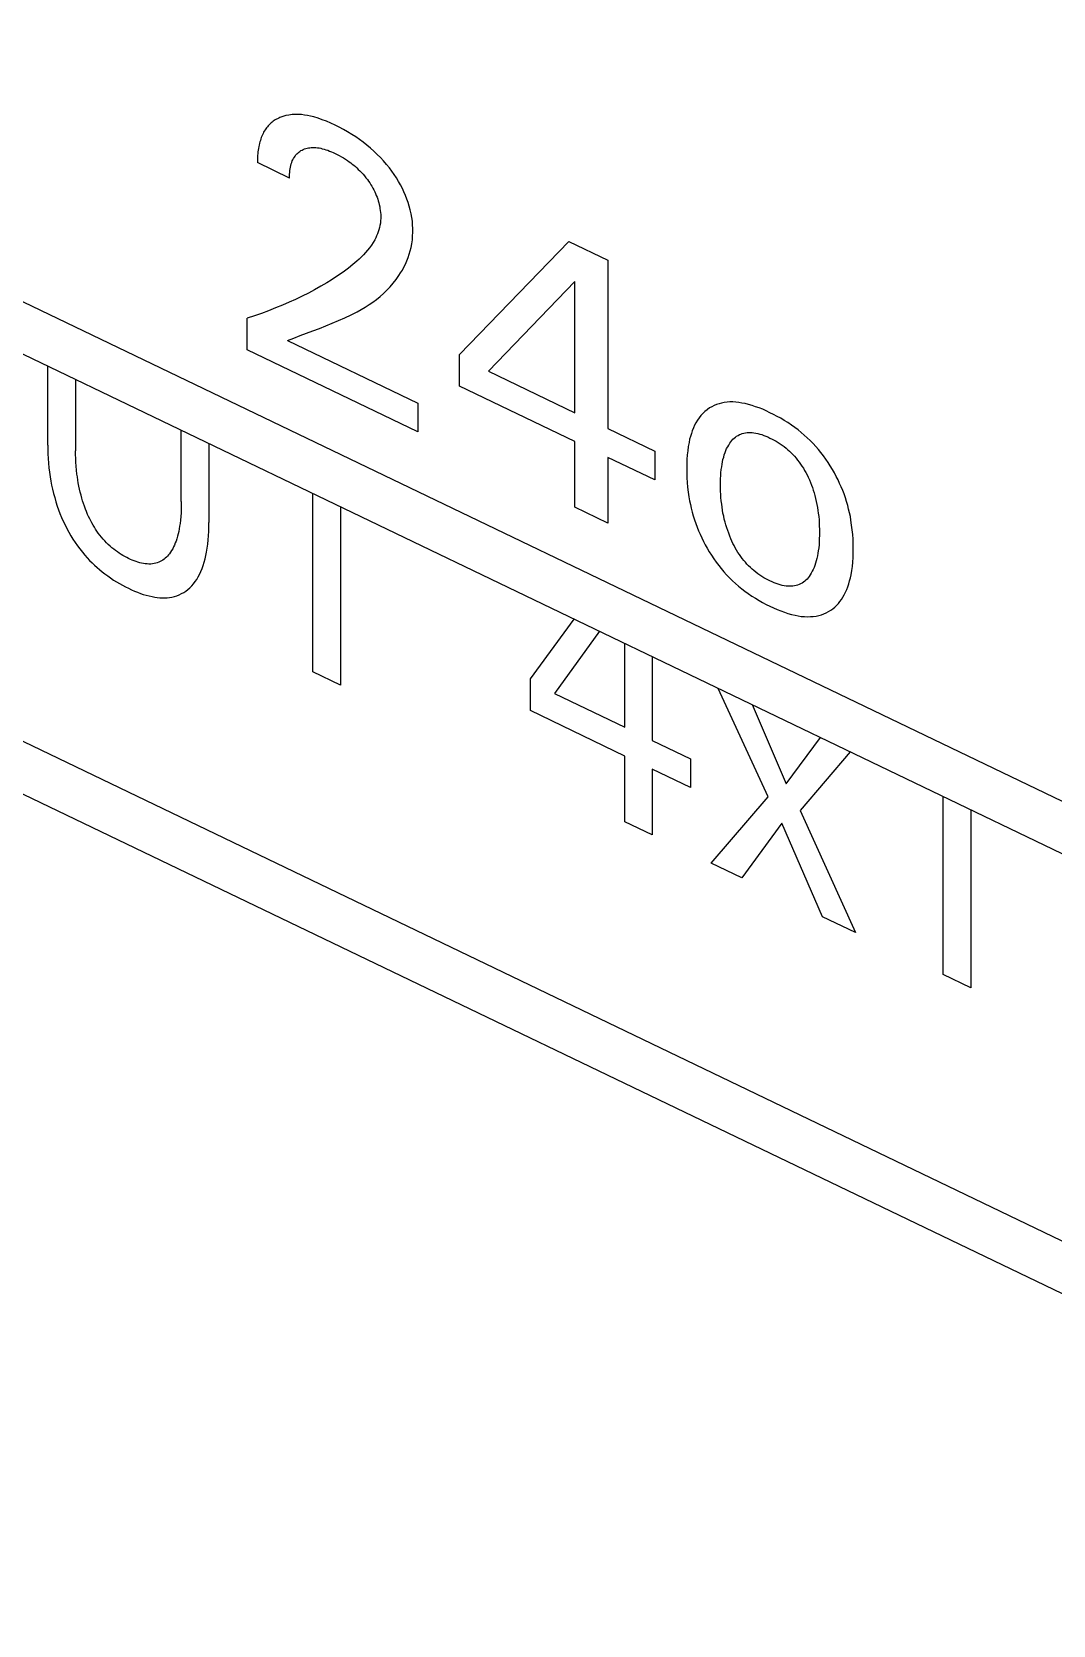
# Model space of a CAD drawing. Extents: x 0 to 420, y 0 to 297.
# Drawn here: x 166.68 to 173.65, y 126.36 to 137.24 of the extents above; entities that cross this region are included whole.
import ezdxf

# ---------------------------------------------------------------- set-up
doc = ezdxf.new("R2010")
doc.units = 0
doc.header["$LTSCALE"] = 23.1
doc.layers.add('40000_ISO', color=7, linetype='CONTINUOUS')

msp = doc.modelspace()

# ---------------------------------------------------------------- linework, layer by layer
at = {"layer": '40000_ISO', "color": 7, "linetype": 'CONTINUOUS'}
for p, q in [((151.239, 142.789), (204.65, 117.116)), ((151.446, 142.332), (204.857, 116.658)), ((210.089, 111.497), (156.678, 137.171)), ((156.884, 136.713), (210.296, 111.04)), ((168.268, 136.572), (168.263, 136.564)), ((168.273, 136.58), (168.268, 136.572)), ((168.278, 136.587), (168.273, 136.58)), ((168.284, 136.594), (168.278, 136.587)), ((168.29, 136.601), (168.284, 136.594)), ((168.296, 136.608), (168.29, 136.601)), ((168.302, 136.614), (168.296, 136.608)), ((168.309, 136.62), (168.302, 136.614)), ((168.316, 136.625), (168.309, 136.62)), ((168.323, 136.631), (168.316, 136.625)), ((168.33, 136.636), (168.323, 136.631)), ((168.337, 136.641), (168.33, 136.636)), ((168.345, 136.645), (168.337, 136.641)), ((168.353, 136.649), (168.345, 136.645)), ((168.361, 136.653), (168.353, 136.649)), ((168.369, 136.657), (168.361, 136.653)), ((168.376, 136.659), (168.369, 136.657)), ((168.382, 136.662), (168.376, 136.659)), ((168.389, 136.664), (168.382, 136.662)), ((168.409, 136.67), (168.389, 136.664)), ((168.431, 136.674), (168.409, 136.67)), ((168.452, 136.677), (168.431, 136.674)), ((168.475, 136.678), (168.452, 136.677)), ((168.495, 136.678), (168.475, 136.678)), ((168.516, 136.677), (168.495, 136.678)), ((168.537, 136.674), (168.516, 136.677)), ((168.558, 136.671), (168.537, 136.674)), ((168.579, 136.666), (168.558, 136.671)), ((168.601, 136.661), (168.579, 136.666)), ((168.63, 136.652), (168.601, 136.661)), ((168.659, 136.642), (168.63, 136.652)), ((168.688, 136.631), (168.659, 136.642)), ((168.717, 136.619), (168.688, 136.631)), ((168.747, 136.605), (168.717, 136.619)), ((168.775, 136.591), (168.747, 136.605)), ((168.804, 136.576), (168.775, 136.591)), ((168.832, 136.56), (168.804, 136.576)), ((168.227, 136.469), (168.225, 136.458)), ((168.23, 136.481), (168.227, 136.469)), ((168.233, 136.491), (168.23, 136.481)), ((168.236, 136.501), (168.233, 136.491)), ((168.239, 136.511), (168.236, 136.501)), ((168.242, 136.52), (168.239, 136.511)), ((168.246, 136.529), (168.242, 136.52)), ((168.25, 136.538), (168.246, 136.529)), ((168.254, 136.547), (168.25, 136.538)), ((168.258, 136.556), (168.254, 136.547)), ((168.263, 136.564), (168.258, 136.556)), ((168.861, 136.542), (168.832, 136.56)), ((168.889, 136.524), (168.861, 136.542)), ((168.914, 136.507), (168.889, 136.524)), ((168.939, 136.488), (168.914, 136.507)), ((168.964, 136.469), (168.939, 136.488)), ((168.988, 136.448), (168.964, 136.469)), ((168.217, 136.398), (168.216, 136.386)), ((168.216, 136.386), (168.216, 136.374)), ((168.216, 136.374), (168.216, 136.361)), ((168.216, 136.361), (168.216, 136.349)), ((168.218, 136.411), (168.217, 136.398)), ((168.219, 136.423), (168.218, 136.411)), ((168.221, 136.435), (168.219, 136.423)), ((168.223, 136.446), (168.221, 136.435)), ((168.225, 136.458), (168.223, 136.446)), ((168.451, 136.35), (168.454, 136.36)), ((168.454, 136.36), (168.458, 136.369)), ((168.458, 136.369), (168.463, 136.378)), ((168.463, 136.378), (168.468, 136.386)), ((168.468, 136.386), (168.473, 136.394)), ((168.473, 136.394), (168.479, 136.401)), ((168.479, 136.401), (168.485, 136.408)), ((168.485, 136.408), (168.491, 136.414)), ((168.491, 136.414), (168.498, 136.42)), ((168.498, 136.42), (168.505, 136.426)), ((168.505, 136.426), (168.513, 136.431)), ((168.513, 136.431), (168.521, 136.435)), ((168.521, 136.435), (168.529, 136.439)), ((168.529, 136.439), (168.537, 136.442)), ((168.537, 136.442), (168.546, 136.445)), ((168.546, 136.445), (168.555, 136.448)), ((168.555, 136.448), (168.565, 136.45)), ((168.565, 136.45), (168.574, 136.451)), ((168.574, 136.451), (168.584, 136.452)), ((168.584, 136.452), (168.594, 136.452)), ((168.594, 136.452), (168.605, 136.452)), ((168.605, 136.452), (168.615, 136.452)), ((168.615, 136.452), (168.626, 136.451)), ((168.626, 136.451), (168.637, 136.449)), ((168.637, 136.449), (168.648, 136.447)), ((168.648, 136.447), (168.659, 136.444)), ((168.659, 136.444), (168.671, 136.441)), ((168.671, 136.441), (168.684, 136.437)), ((168.684, 136.437), (168.696, 136.433)), ((168.696, 136.433), (168.709, 136.428)), ((168.709, 136.428), (168.721, 136.423)), ((168.721, 136.423), (168.734, 136.418)), ((168.734, 136.418), (168.747, 136.412)), ((168.747, 136.412), (168.761, 136.405)), ((168.761, 136.405), (168.775, 136.397)), ((168.775, 136.397), (168.789, 136.389)), ((168.789, 136.389), (168.804, 136.381)), ((168.804, 136.381), (168.818, 136.372)), ((168.818, 136.372), (168.832, 136.363)), ((168.832, 136.363), (168.843, 136.355)), ((168.843, 136.355), (168.853, 136.347)), ((169.012, 136.427), (168.988, 136.448)), ((169.034, 136.405), (169.012, 136.427)), ((169.056, 136.384), (169.034, 136.405)), ((169.077, 136.361), (169.056, 136.384)), ((169.097, 136.337), (169.077, 136.361)), ((168.435, 136.243), (168.216, 136.349)), ((168.435, 136.256), (168.436, 136.269)), ((168.435, 136.243), (168.435, 136.256)), ((168.436, 136.269), (168.437, 136.282)), ((168.437, 136.282), (168.438, 136.294)), ((168.438, 136.294), (168.44, 136.307)), ((168.44, 136.307), (168.442, 136.319)), ((168.442, 136.319), (168.445, 136.33)), ((168.445, 136.33), (168.447, 136.34)), ((168.447, 136.34), (168.451, 136.35)), ((168.853, 136.347), (168.864, 136.339)), ((168.864, 136.339), (168.874, 136.331)), ((168.874, 136.331), (168.885, 136.322)), ((168.885, 136.322), (168.895, 136.313)), ((168.895, 136.313), (168.905, 136.303)), ((168.905, 136.303), (168.916, 136.292)), ((168.916, 136.292), (168.927, 136.281)), ((168.927, 136.281), (168.937, 136.27)), ((168.937, 136.27), (168.948, 136.258)), ((168.948, 136.258), (168.957, 136.246)), ((168.957, 136.246), (168.967, 136.233)), ((169.117, 136.313), (169.097, 136.337)), ((169.134, 136.291), (169.117, 136.313)), ((169.15, 136.268), (169.134, 136.291)), ((169.165, 136.245), (169.15, 136.268)), ((169.18, 136.221), (169.165, 136.245)), ((168.967, 136.233), (168.975, 136.222)), ((168.975, 136.222), (168.983, 136.21)), ((168.983, 136.21), (168.991, 136.198)), ((168.991, 136.198), (168.998, 136.187)), ((168.998, 136.187), (169.005, 136.174)), ((169.005, 136.174), (169.012, 136.162)), ((169.012, 136.162), (169.018, 136.15)), ((169.018, 136.15), (169.023, 136.137)), ((169.023, 136.137), (169.028, 136.125)), ((169.193, 136.197), (169.18, 136.221)), ((169.206, 136.173), (169.193, 136.197)), ((169.217, 136.149), (169.206, 136.173)), ((169.228, 136.125), (169.217, 136.149)), ((169.028, 136.125), (169.033, 136.112)), ((169.033, 136.112), (169.038, 136.1)), ((169.038, 136.1), (169.041, 136.087)), ((169.041, 136.087), (169.045, 136.074)), ((169.045, 136.074), (169.048, 136.062)), ((169.048, 136.062), (169.051, 136.048)), ((169.051, 136.048), (169.053, 136.035)), ((169.053, 136.035), (169.055, 136.021)), ((169.237, 136.1), (169.228, 136.125)), ((169.246, 136.076), (169.237, 136.1)), ((169.253, 136.051), (169.246, 136.076)), ((169.26, 136.027), (169.253, 136.051)), ((169.265, 136), (169.26, 136.027)), ((169.053, 135.92), (169.05, 135.905)), ((169.056, 135.936), (169.053, 135.92)), ((169.055, 136.021), (169.057, 136.008)), ((169.057, 135.952), (169.056, 135.936)), ((169.057, 136.008), (169.058, 135.995)), ((169.058, 135.969), (169.057, 135.952)), ((169.058, 135.995), (169.058, 135.982)), ((169.058, 135.982), (169.058, 135.969)), ((169.27, 135.974), (169.265, 136)), ((169.274, 135.949), (169.27, 135.974)), ((169.276, 135.923), (169.274, 135.949)), ((169.277, 135.898), (169.276, 135.923)), ((169.017, 135.822), (169.006, 135.803)), ((169.024, 135.835), (169.017, 135.822)), ((169.03, 135.848), (169.024, 135.835)), ((169.036, 135.862), (169.03, 135.848)), ((169.041, 135.876), (169.036, 135.862)), ((169.046, 135.89), (169.041, 135.876)), ((169.05, 135.905), (169.046, 135.89)), ((169.27, 135.795), (169.274, 135.821)), ((169.274, 135.821), (169.276, 135.847)), ((169.276, 135.847), (169.277, 135.874)), ((169.277, 135.874), (169.277, 135.898)), ((169.597, 135.039), (170.343, 135.811)), ((170.343, 135.811), (170.61, 135.683)), ((168.925, 135.704), (168.91, 135.689)), ((168.94, 135.719), (168.925, 135.704)), ((168.954, 135.734), (168.94, 135.719)), ((168.968, 135.75), (168.954, 135.734)), ((168.981, 135.767), (168.968, 135.75)), ((168.994, 135.785), (168.981, 135.767)), ((169.006, 135.803), (168.994, 135.785)), ((169.237, 135.678), (169.245, 135.7)), ((169.245, 135.7), (169.253, 135.723)), ((169.253, 135.723), (169.26, 135.746)), ((169.26, 135.746), (169.266, 135.77)), ((169.266, 135.77), (169.27, 135.795)), ((168.81, 135.607), (168.78, 135.586)), ((168.838, 135.629), (168.81, 135.607)), ((168.867, 135.652), (168.838, 135.629)), ((168.894, 135.675), (168.867, 135.652)), ((168.91, 135.689), (168.894, 135.675)), ((169.182, 135.577), (169.194, 135.596)), ((169.194, 135.596), (169.206, 135.615)), ((169.206, 135.615), (169.217, 135.635)), ((169.217, 135.635), (169.227, 135.656)), ((169.227, 135.656), (169.237, 135.678)), ((170.61, 135.683), (170.61, 134.532)), ((168.648, 135.504), (168.606, 135.481)), ((168.689, 135.528), (168.648, 135.504)), ((168.72, 135.547), (168.689, 135.528)), ((168.75, 135.566), (168.72, 135.547)), ((168.78, 135.586), (168.75, 135.566)), ((169.1, 135.477), (169.122, 135.5)), ((169.122, 135.5), (169.143, 135.525)), ((169.143, 135.525), (169.163, 135.55)), ((169.163, 135.55), (169.182, 135.577)), ((170.383, 135.536), (169.795, 134.924)), ((170.383, 134.641), (170.383, 135.536)), ((168.386, 135.375), (168.34, 135.356)), ((168.432, 135.395), (168.386, 135.375)), ((168.477, 135.415), (168.432, 135.395)), ((168.521, 135.437), (168.477, 135.415)), ((168.564, 135.458), (168.521, 135.437)), ((168.606, 135.481), (168.564, 135.458)), ((168.952, 135.362), (168.978, 135.379)), ((168.978, 135.379), (169.004, 135.396)), ((169.004, 135.396), (169.029, 135.415)), ((169.029, 135.415), (169.054, 135.435)), ((169.054, 135.435), (169.078, 135.456)), ((169.078, 135.456), (169.1, 135.477)), ((168.195, 135.302), (168.146, 135.286)), ((168.146, 135.071), (168.146, 135.286)), ((168.244, 135.319), (168.195, 135.302)), ((168.292, 135.337), (168.244, 135.319)), ((168.34, 135.356), (168.292, 135.337)), ((168.727, 135.252), (168.77, 135.27)), ((168.77, 135.27), (168.813, 135.289)), ((168.813, 135.289), (168.856, 135.309)), ((168.856, 135.309), (168.897, 135.33)), ((168.897, 135.33), (168.925, 135.346)), ((168.925, 135.346), (168.952, 135.362)), ((168.464, 135.151), (168.507, 135.168)), ((168.507, 135.168), (168.551, 135.184)), ((168.551, 135.184), (168.595, 135.201)), ((168.595, 135.201), (168.639, 135.217)), ((168.639, 135.217), (168.683, 135.234)), ((168.683, 135.234), (168.727, 135.252)), ((169.312, 134.51), (168.146, 135.071)), ((168.422, 135.134), (168.464, 135.151)), ((168.422, 135.134), (169.312, 134.706)), ((166.784, 134.419), (166.784, 134.959)), ((169.597, 134.823), (169.597, 135.039)), ((166.974, 134.868), (166.974, 134.381)), ((169.795, 134.924), (170.383, 134.641)), ((170.383, 134.445), (169.597, 134.823)), ((169.312, 134.706), (169.312, 134.51)), ((171.245, 134.621), (171.233, 134.605)), ((171.258, 134.635), (171.245, 134.621)), ((171.272, 134.648), (171.258, 134.635)), ((171.287, 134.661), (171.272, 134.648)), ((171.29, 134.663), (171.287, 134.661)), ((171.305, 134.673), (171.29, 134.663)), ((171.32, 134.682), (171.305, 134.673)), ((171.336, 134.69), (171.32, 134.682)), ((171.352, 134.696), (171.336, 134.69)), ((171.369, 134.702), (171.352, 134.696)), ((171.386, 134.707), (171.369, 134.702)), ((171.404, 134.71), (171.386, 134.707)), ((171.424, 134.713), (171.404, 134.71)), ((171.443, 134.714), (171.424, 134.713)), ((171.463, 134.714), (171.443, 134.714)), ((171.484, 134.713), (171.463, 134.714)), ((171.504, 134.71), (171.484, 134.713)), ((171.525, 134.707), (171.504, 134.71)), ((171.547, 134.703), (171.525, 134.707)), ((171.571, 134.697), (171.547, 134.703)), ((171.595, 134.69), (171.571, 134.697)), ((171.619, 134.682), (171.595, 134.69)), ((171.643, 134.673), (171.619, 134.682)), ((171.668, 134.664), (171.643, 134.673)), ((171.692, 134.653), (171.668, 134.664)), ((171.717, 134.641), (171.692, 134.653)), ((171.742, 134.629), (171.717, 134.641)), ((171.766, 134.616), (171.742, 134.629)), ((171.791, 134.603), (171.766, 134.616)), ((167.696, 134.034), (167.696, 134.521)), ((170.61, 134.532), (170.93, 134.378)), ((171.186, 134.518), (171.18, 134.499)), ((171.194, 134.537), (171.186, 134.518)), ((171.202, 134.555), (171.194, 134.537)), ((171.211, 134.572), (171.202, 134.555)), ((171.222, 134.589), (171.211, 134.572)), ((171.233, 134.605), (171.222, 134.589)), ((171.539, 134.502), (171.55, 134.504)), ((171.55, 134.504), (171.561, 134.505)), ((171.561, 134.505), (171.572, 134.506)), ((171.572, 134.506), (171.584, 134.506)), ((171.584, 134.506), (171.595, 134.505)), ((171.595, 134.505), (171.607, 134.504)), ((171.607, 134.504), (171.621, 134.502)), ((171.815, 134.588), (171.791, 134.603)), ((171.839, 134.573), (171.815, 134.588)), ((171.863, 134.556), (171.839, 134.573)), ((171.887, 134.539), (171.863, 134.556)), ((171.909, 134.523), (171.887, 134.539)), ((171.93, 134.506), (171.909, 134.523)), ((171.95, 134.488), (171.93, 134.506)), ((166.784, 134.419), (166.785, 134.389)), ((167.885, 134.43), (167.885, 133.89)), ((170.383, 133.995), (170.383, 134.445)), ((171.159, 134.41), (171.155, 134.381)), ((171.164, 134.438), (171.159, 134.41)), ((171.168, 134.459), (171.164, 134.438)), ((171.174, 134.479), (171.168, 134.459)), ((171.18, 134.499), (171.174, 134.479)), ((171.416, 134.383), (171.421, 134.396)), ((171.421, 134.396), (171.428, 134.408)), ((171.428, 134.408), (171.435, 134.42)), ((171.435, 134.42), (171.442, 134.432)), ((171.442, 134.432), (171.45, 134.443)), ((171.45, 134.443), (171.457, 134.451)), ((171.457, 134.451), (171.464, 134.459)), ((171.464, 134.459), (171.472, 134.467)), ((171.472, 134.467), (171.481, 134.474)), ((171.481, 134.474), (171.489, 134.48)), ((171.489, 134.48), (171.499, 134.486)), ((171.499, 134.486), (171.508, 134.491)), ((171.508, 134.491), (171.518, 134.495)), ((171.518, 134.495), (171.528, 134.499)), ((171.528, 134.499), (171.539, 134.502)), ((171.621, 134.502), (171.634, 134.499)), ((171.634, 134.499), (171.648, 134.495)), ((171.648, 134.495), (171.661, 134.491)), ((171.661, 134.491), (171.675, 134.486)), ((171.675, 134.486), (171.689, 134.481)), ((171.689, 134.481), (171.703, 134.475)), ((171.703, 134.475), (171.717, 134.468)), ((171.717, 134.468), (171.731, 134.461)), ((171.731, 134.461), (171.745, 134.454)), ((171.745, 134.454), (171.759, 134.446)), ((171.759, 134.446), (171.773, 134.438)), ((171.773, 134.438), (171.786, 134.429)), ((171.786, 134.429), (171.8, 134.419)), ((171.8, 134.419), (171.813, 134.409)), ((171.813, 134.409), (171.827, 134.399)), ((171.827, 134.399), (171.839, 134.388)), ((171.971, 134.47), (171.95, 134.488)), ((171.991, 134.45), (171.971, 134.47)), ((172.011, 134.43), (171.991, 134.45)), ((172.03, 134.41), (172.011, 134.43)), ((172.048, 134.389), (172.03, 134.41)), ((166.785, 134.389), (166.785, 134.359)), ((166.785, 134.359), (166.787, 134.328)), ((166.787, 134.328), (166.789, 134.297)), ((166.789, 134.297), (166.792, 134.265)), ((166.974, 134.355), (166.974, 134.381)), ((166.975, 134.329), (166.974, 134.355)), ((166.976, 134.303), (166.975, 134.329)), ((166.978, 134.276), (166.976, 134.303)), ((170.61, 134.336), (170.61, 133.887)), ((170.93, 134.182), (170.61, 134.336)), ((170.93, 134.378), (170.93, 134.182)), ((171.149, 134.322), (171.148, 134.291)), ((171.148, 134.291), (171.148, 134.261)), ((171.152, 134.352), (171.149, 134.322)), ((171.155, 134.381), (171.152, 134.352)), ((171.387, 134.271), (171.39, 134.289)), ((171.39, 134.289), (171.393, 134.306)), ((171.393, 134.306), (171.396, 134.322)), ((171.396, 134.322), (171.401, 134.338)), ((171.401, 134.338), (171.405, 134.354)), ((171.405, 134.354), (171.411, 134.37)), ((171.411, 134.37), (171.416, 134.383)), ((171.839, 134.388), (171.85, 134.378)), ((171.85, 134.378), (171.862, 134.366)), ((171.862, 134.366), (171.873, 134.355)), ((171.873, 134.355), (171.884, 134.343)), ((171.884, 134.343), (171.895, 134.33)), ((171.895, 134.33), (171.906, 134.317)), ((171.906, 134.317), (171.916, 134.304)), ((171.916, 134.304), (171.926, 134.29)), ((171.926, 134.29), (171.935, 134.276)), ((172.065, 134.368), (172.048, 134.389)), ((172.082, 134.346), (172.065, 134.368)), ((172.098, 134.323), (172.082, 134.346)), ((172.114, 134.3), (172.098, 134.323)), ((172.129, 134.277), (172.114, 134.3)), ((166.792, 134.265), (166.796, 134.234)), ((166.796, 134.234), (166.8, 134.202)), ((166.8, 134.202), (166.805, 134.174)), ((166.98, 134.249), (166.978, 134.276)), ((166.983, 134.222), (166.98, 134.249)), ((166.986, 134.202), (166.983, 134.222)), ((166.989, 134.181), (166.986, 134.202)), ((166.992, 134.161), (166.989, 134.181)), ((171.148, 134.261), (171.148, 134.229)), ((171.148, 134.229), (171.149, 134.197)), ((171.149, 134.197), (171.151, 134.165)), ((171.379, 134.169), (171.38, 134.19)), ((171.38, 134.19), (171.381, 134.211)), ((171.381, 134.211), (171.382, 134.231)), ((171.382, 134.231), (171.384, 134.252)), ((171.384, 134.252), (171.387, 134.271)), ((171.935, 134.276), (171.945, 134.261)), ((171.945, 134.261), (171.953, 134.247)), ((171.953, 134.247), (171.962, 134.232)), ((171.962, 134.232), (171.97, 134.216)), ((171.97, 134.216), (171.977, 134.201)), ((171.977, 134.201), (171.984, 134.186)), ((171.984, 134.186), (171.986, 134.182)), ((171.986, 134.182), (171.993, 134.164)), ((172.144, 134.253), (172.129, 134.277)), ((172.157, 134.23), (172.144, 134.253)), ((172.17, 134.206), (172.157, 134.23)), ((172.182, 134.182), (172.17, 134.206)), ((172.193, 134.158), (172.182, 134.182)), ((166.805, 134.174), (166.81, 134.146)), ((166.81, 134.146), (166.816, 134.118)), ((166.816, 134.118), (166.823, 134.089)), ((166.823, 134.089), (166.831, 134.061)), ((166.996, 134.14), (166.992, 134.161)), ((167, 134.119), (166.996, 134.14)), ((167.005, 134.098), (167, 134.119)), ((167.011, 134.077), (167.005, 134.098)), ((167.016, 134.058), (167.011, 134.077)), ((168.594, 132.872), (168.594, 134.089)), ((171.151, 134.165), (171.154, 134.132)), ((171.154, 134.132), (171.158, 134.099)), ((171.158, 134.099), (171.163, 134.066)), ((171.379, 134.148), (171.379, 134.169)), ((171.379, 134.127), (171.379, 134.148)), ((171.38, 134.105), (171.379, 134.127)), ((171.381, 134.083), (171.38, 134.105)), ((171.382, 134.061), (171.381, 134.083)), ((171.993, 134.164), (172, 134.146)), ((172, 134.146), (172.007, 134.129)), ((172.007, 134.129), (172.013, 134.111)), ((172.013, 134.111), (172.018, 134.093)), ((172.018, 134.093), (172.023, 134.075)), ((172.023, 134.075), (172.029, 134.055)), ((172.204, 134.134), (172.193, 134.158)), ((172.214, 134.11), (172.204, 134.134)), ((172.223, 134.086), (172.214, 134.11)), ((172.232, 134.06), (172.223, 134.086)), ((166.831, 134.061), (166.839, 134.032)), ((166.839, 134.032), (166.848, 134.003)), ((166.848, 134.003), (166.857, 133.977)), ((166.857, 133.977), (166.867, 133.952)), ((167.021, 134.04), (167.016, 134.058)), ((167.027, 134.021), (167.021, 134.04)), ((167.034, 134.002), (167.027, 134.021)), ((167.041, 133.983), (167.034, 134.002)), ((167.048, 133.965), (167.041, 133.983)), ((167.056, 133.946), (167.048, 133.965)), ((167.695, 133.983), (167.694, 133.957)), ((167.696, 134.008), (167.695, 133.983)), ((167.696, 134.034), (167.696, 134.008)), ((168.784, 133.998), (168.784, 132.781)), ((170.61, 133.887), (170.383, 133.995)), ((171.163, 134.066), (171.168, 134.04)), ((171.168, 134.04), (171.173, 134.014)), ((171.173, 134.014), (171.179, 133.989)), ((171.179, 133.989), (171.186, 133.962)), ((171.186, 133.962), (171.193, 133.936)), ((171.384, 134.038), (171.382, 134.061)), ((171.387, 134.016), (171.384, 134.038)), ((171.39, 133.995), (171.387, 134.016)), ((171.393, 133.975), (171.39, 133.995)), ((171.396, 133.955), (171.393, 133.975)), ((172.029, 134.055), (172.033, 134.034)), ((172.033, 134.034), (172.038, 134.014)), ((172.038, 134.014), (172.041, 133.994)), ((172.041, 133.994), (172.044, 133.974)), ((172.044, 133.974), (172.047, 133.954)), ((172.24, 134.034), (172.232, 134.06)), ((172.248, 134.008), (172.24, 134.034)), ((172.254, 133.982), (172.248, 134.008)), ((172.26, 133.957), (172.254, 133.982)), ((166.867, 133.952), (166.878, 133.926)), ((166.878, 133.926), (166.889, 133.9)), ((166.889, 133.9), (166.902, 133.874)), ((166.902, 133.874), (166.914, 133.849)), ((167.063, 133.931), (167.056, 133.946)), ((167.07, 133.917), (167.063, 133.931)), ((167.077, 133.902), (167.07, 133.917)), ((167.085, 133.888), (167.077, 133.902)), ((167.093, 133.873), (167.085, 133.888)), ((167.102, 133.859), (167.093, 133.873)), ((167.11, 133.845), (167.102, 133.859)), ((167.684, 133.865), (167.681, 133.848)), ((167.687, 133.883), (167.684, 133.865)), ((167.69, 133.908), (167.687, 133.883)), ((167.692, 133.932), (167.69, 133.908)), ((167.694, 133.957), (167.692, 133.932)), ((167.884, 133.86), (167.885, 133.89)), ((167.884, 133.831), (167.884, 133.86)), ((171.193, 133.936), (171.201, 133.91)), ((171.201, 133.91), (171.21, 133.884)), ((171.21, 133.884), (171.219, 133.859)), ((171.219, 133.859), (171.229, 133.835)), ((171.401, 133.934), (171.396, 133.955)), ((171.405, 133.913), (171.401, 133.934)), ((171.411, 133.893), (171.405, 133.913)), ((171.416, 133.874), (171.411, 133.893)), ((171.422, 133.855), (171.416, 133.874)), ((171.428, 133.836), (171.422, 133.855)), ((172.047, 133.954), (172.05, 133.932)), ((172.05, 133.932), (172.052, 133.91)), ((172.052, 133.91), (172.053, 133.888)), ((172.053, 133.888), (172.054, 133.866)), ((172.054, 133.866), (172.055, 133.845)), ((172.266, 133.931), (172.26, 133.957)), ((172.27, 133.906), (172.266, 133.931)), ((172.275, 133.873), (172.27, 133.906)), ((172.279, 133.84), (172.275, 133.873)), ((166.914, 133.849), (166.928, 133.824)), ((166.928, 133.824), (166.942, 133.8)), ((166.942, 133.8), (166.956, 133.777)), ((166.956, 133.777), (166.971, 133.754)), ((166.971, 133.754), (166.987, 133.732)), ((167.119, 133.832), (167.11, 133.845)), ((167.129, 133.818), (167.119, 133.832)), ((167.139, 133.804), (167.129, 133.818)), ((167.15, 133.791), (167.139, 133.804)), ((167.161, 133.778), (167.15, 133.791)), ((167.173, 133.765), (167.161, 133.778)), ((167.185, 133.752), (167.173, 133.765)), ((167.197, 133.74), (167.185, 133.752)), ((167.209, 133.729), (167.197, 133.74)), ((167.655, 133.751), (167.649, 133.737)), ((167.66, 133.764), (167.655, 133.751)), ((167.665, 133.78), (167.66, 133.764)), ((167.67, 133.797), (167.665, 133.78)), ((167.674, 133.813), (167.67, 133.797)), ((167.678, 133.83), (167.674, 133.813)), ((167.681, 133.848), (167.678, 133.83)), ((167.873, 133.716), (167.877, 133.744)), ((167.877, 133.744), (167.88, 133.772)), ((167.88, 133.772), (167.882, 133.801)), ((167.882, 133.801), (167.884, 133.831)), ((171.229, 133.835), (171.239, 133.811)), ((171.239, 133.811), (171.251, 133.786)), ((171.251, 133.786), (171.262, 133.762)), ((171.262, 133.762), (171.275, 133.738)), ((171.435, 133.817), (171.428, 133.836)), ((171.442, 133.798), (171.435, 133.817)), ((171.45, 133.779), (171.442, 133.798)), ((171.457, 133.764), (171.45, 133.779)), ((171.464, 133.748), (171.457, 133.764)), ((171.472, 133.733), (171.464, 133.748)), ((172.053, 133.76), (172.052, 133.739)), ((172.054, 133.781), (172.053, 133.76)), ((172.055, 133.802), (172.054, 133.781)), ((172.055, 133.845), (172.055, 133.823)), ((172.055, 133.823), (172.055, 133.802)), ((172.282, 133.808), (172.279, 133.84)), ((172.285, 133.776), (172.282, 133.808)), ((172.286, 133.745), (172.285, 133.776)), ((172.286, 133.713), (172.286, 133.745)), ((166.987, 133.732), (167.003, 133.71)), ((167.003, 133.71), (167.02, 133.688)), ((167.02, 133.688), (167.037, 133.667)), ((167.037, 133.667), (167.053, 133.65)), ((167.053, 133.65), (167.069, 133.632)), ((167.069, 133.632), (167.086, 133.616)), ((167.222, 133.718), (167.209, 133.729)), ((167.234, 133.708), (167.222, 133.718)), ((167.247, 133.699), (167.234, 133.708)), ((167.259, 133.69), (167.247, 133.699)), ((167.272, 133.681), (167.259, 133.69)), ((167.284, 133.673), (167.272, 133.681)), ((167.297, 133.665), (167.284, 133.673)), ((167.31, 133.658), (167.297, 133.665)), ((167.323, 133.651), (167.31, 133.658)), ((167.335, 133.645), (167.323, 133.651)), ((167.348, 133.639), (167.335, 133.645)), ((167.361, 133.633), (167.348, 133.639)), ((167.374, 133.628), (167.361, 133.633)), ((167.57, 133.634), (167.561, 133.629)), ((167.578, 133.64), (167.57, 133.634)), ((167.586, 133.647), (167.578, 133.64)), ((167.594, 133.654), (167.586, 133.647)), ((167.601, 133.661), (167.594, 133.654)), ((167.608, 133.669), (167.601, 133.661)), ((167.615, 133.678), (167.608, 133.669)), ((167.622, 133.689), (167.615, 133.678)), ((167.63, 133.7), (167.622, 133.689)), ((167.637, 133.712), (167.63, 133.7)), ((167.643, 133.725), (167.637, 133.712)), ((167.649, 133.737), (167.643, 133.725)), ((167.853, 133.619), (167.859, 133.642)), ((167.859, 133.642), (167.864, 133.665)), ((167.864, 133.665), (167.869, 133.688)), ((167.869, 133.688), (167.873, 133.716)), ((171.275, 133.738), (171.288, 133.715)), ((171.288, 133.715), (171.302, 133.69)), ((171.302, 133.69), (171.317, 133.667)), ((171.317, 133.667), (171.333, 133.643)), ((171.333, 133.643), (171.35, 133.62)), ((171.48, 133.717), (171.472, 133.733)), ((171.489, 133.702), (171.48, 133.717)), ((171.498, 133.687), (171.489, 133.702)), ((171.508, 133.673), (171.498, 133.687)), ((171.518, 133.658), (171.508, 133.673)), ((171.528, 133.645), (171.518, 133.658)), ((171.538, 133.632), (171.528, 133.645)), ((171.549, 133.619), (171.538, 133.632)), ((172.038, 133.646), (172.033, 133.63)), ((172.041, 133.663), (172.038, 133.646)), ((172.044, 133.681), (172.041, 133.663)), ((172.047, 133.698), (172.044, 133.681)), ((172.05, 133.718), (172.047, 133.698)), ((172.052, 133.739), (172.05, 133.718)), ((172.283, 133.621), (172.285, 133.651)), ((172.285, 133.651), (172.286, 133.682)), ((172.286, 133.682), (172.286, 133.713)), ((167.086, 133.616), (167.103, 133.599)), ((167.103, 133.599), (167.12, 133.584)), ((167.12, 133.584), (167.137, 133.569)), ((167.137, 133.569), (167.155, 133.554)), ((167.155, 133.554), (167.173, 133.54)), ((167.173, 133.54), (167.193, 133.526)), ((167.193, 133.526), (167.213, 133.512)), ((167.387, 133.624), (167.374, 133.628)), ((167.4, 133.619), (167.387, 133.624)), ((167.412, 133.616), (167.4, 133.619)), ((167.425, 133.613), (167.412, 133.616)), ((167.437, 133.61), (167.425, 133.613)), ((167.449, 133.609), (167.437, 133.61)), ((167.462, 133.608), (167.449, 133.609)), ((167.474, 133.607), (167.462, 133.608)), ((167.487, 133.607), (167.474, 133.607)), ((167.498, 133.608), (167.487, 133.607)), ((167.51, 133.61), (167.498, 133.608)), ((167.521, 133.613), (167.51, 133.61)), ((167.532, 133.616), (167.521, 133.613)), ((167.542, 133.62), (167.532, 133.616)), ((167.552, 133.624), (167.542, 133.62)), ((167.561, 133.629), (167.552, 133.624)), ((167.812, 133.519), (167.821, 133.536)), ((167.821, 133.536), (167.83, 133.556)), ((167.83, 133.556), (167.838, 133.576)), ((167.838, 133.576), (167.846, 133.597)), ((167.846, 133.597), (167.853, 133.619)), ((171.35, 133.62), (171.367, 133.598)), ((171.367, 133.598), (171.384, 133.576)), ((171.384, 133.576), (171.402, 133.554)), ((171.402, 133.554), (171.421, 133.533)), ((171.421, 133.533), (171.441, 133.513)), ((171.56, 133.607), (171.549, 133.619)), ((171.571, 133.595), (171.56, 133.607)), ((171.583, 133.584), (171.571, 133.595)), ((171.595, 133.573), (171.583, 133.584)), ((171.607, 133.562), (171.595, 133.573)), ((171.62, 133.552), (171.607, 133.562)), ((171.634, 133.541), (171.62, 133.552)), ((171.647, 133.532), (171.634, 133.541)), ((171.661, 133.523), (171.647, 133.532)), ((171.992, 133.534), (171.984, 133.523)), ((171.999, 133.546), (171.992, 133.534)), ((172.006, 133.558), (171.999, 133.546)), ((172.013, 133.571), (172.006, 133.558)), ((172.018, 133.584), (172.013, 133.571)), ((172.023, 133.598), (172.018, 133.584)), ((172.029, 133.614), (172.023, 133.598)), ((172.033, 133.63), (172.029, 133.614)), ((172.266, 133.512), (172.271, 133.534)), ((172.271, 133.534), (172.276, 133.562)), ((172.276, 133.562), (172.28, 133.591)), ((172.28, 133.591), (172.283, 133.621)), ((167.213, 133.512), (167.233, 133.498)), ((167.233, 133.498), (167.253, 133.486)), ((167.253, 133.486), (167.273, 133.474)), ((167.273, 133.474), (167.294, 133.463)), ((167.294, 133.463), (167.314, 133.452)), ((167.314, 133.452), (167.335, 133.442)), ((167.335, 133.442), (167.355, 133.432)), ((167.355, 133.432), (167.375, 133.423)), ((167.375, 133.423), (167.396, 133.415)), ((167.396, 133.415), (167.416, 133.407)), ((167.713, 133.413), (167.727, 133.423)), ((167.727, 133.423), (167.741, 133.433)), ((167.741, 133.433), (167.755, 133.445)), ((167.755, 133.445), (167.767, 133.458)), ((167.767, 133.458), (167.78, 133.472)), ((167.78, 133.472), (167.791, 133.487)), ((167.791, 133.487), (167.802, 133.502)), ((167.802, 133.502), (167.812, 133.519)), ((171.441, 133.513), (171.461, 133.493)), ((171.461, 133.493), (171.482, 133.474)), ((171.482, 133.474), (171.503, 133.456)), ((171.503, 133.456), (171.524, 133.439)), ((171.524, 133.439), (171.545, 133.422)), ((171.545, 133.422), (171.569, 133.405)), ((171.675, 133.514), (171.661, 133.523)), ((171.689, 133.506), (171.675, 133.514)), ((171.703, 133.499), (171.689, 133.506)), ((171.717, 133.492), (171.703, 133.499)), ((171.731, 133.485), (171.717, 133.492)), ((171.745, 133.479), (171.731, 133.485)), ((171.759, 133.474), (171.745, 133.479)), ((171.773, 133.469), (171.759, 133.474)), ((171.787, 133.465), (171.773, 133.469)), ((171.8, 133.461), (171.787, 133.465)), ((171.814, 133.459), (171.8, 133.461)), ((171.827, 133.457), (171.814, 133.459)), ((171.839, 133.455), (171.827, 133.457)), ((171.851, 133.455), (171.839, 133.455)), ((171.863, 133.455), (171.851, 133.455)), ((171.874, 133.456), (171.863, 133.455)), ((171.885, 133.458), (171.874, 133.456)), ((171.896, 133.46), (171.885, 133.458)), ((171.906, 133.463), (171.896, 133.46)), ((171.916, 133.467), (171.906, 133.463)), ((171.926, 133.472), (171.916, 133.467)), ((171.936, 133.477), (171.926, 133.472)), ((171.945, 133.483), (171.936, 133.477)), ((171.954, 133.49), (171.945, 133.483)), ((171.962, 133.497), (171.954, 133.49)), ((171.97, 133.505), (171.962, 133.497)), ((171.977, 133.514), (171.97, 133.505)), ((171.984, 133.523), (171.977, 133.514)), ((172.224, 133.397), (172.233, 133.414)), ((172.233, 133.414), (172.241, 133.433)), ((172.241, 133.433), (172.248, 133.452)), ((172.248, 133.452), (172.255, 133.471)), ((172.255, 133.471), (172.261, 133.492)), ((172.261, 133.492), (172.266, 133.512)), ((167.416, 133.407), (167.436, 133.4)), ((167.436, 133.4), (167.456, 133.394)), ((167.456, 133.394), (167.476, 133.389)), ((167.476, 133.389), (167.496, 133.385)), ((167.496, 133.385), (167.514, 133.382)), ((167.514, 133.382), (167.532, 133.379)), ((167.532, 133.379), (167.549, 133.377)), ((167.549, 133.377), (167.566, 133.377)), ((167.566, 133.377), (167.583, 133.377)), ((167.583, 133.377), (167.6, 133.377)), ((167.6, 133.377), (167.616, 133.379)), ((167.616, 133.379), (167.632, 133.382)), ((167.632, 133.382), (167.649, 133.386)), ((167.649, 133.386), (167.666, 133.391)), ((167.666, 133.391), (167.682, 133.397)), ((167.682, 133.397), (167.698, 133.405)), ((167.698, 133.405), (167.713, 133.413)), ((171.569, 133.405), (171.594, 133.388)), ((171.594, 133.388), (171.618, 133.373)), ((171.618, 133.373), (171.643, 133.358)), ((171.643, 133.358), (171.667, 133.344)), ((171.667, 133.344), (171.692, 133.331)), ((171.692, 133.331), (171.717, 133.319)), ((171.717, 133.319), (171.742, 133.307)), ((171.742, 133.307), (171.767, 133.296)), ((172.146, 133.302), (172.159, 133.313)), ((172.159, 133.313), (172.172, 133.325)), ((172.172, 133.325), (172.184, 133.338)), ((172.184, 133.338), (172.195, 133.351)), ((172.195, 133.351), (172.205, 133.366)), ((172.205, 133.366), (172.215, 133.381)), ((172.215, 133.381), (172.224, 133.397)), ((170.082, 132.823), (170.38, 133.231)), ((171.767, 133.296), (171.791, 133.287)), ((171.791, 133.287), (171.816, 133.278)), ((171.816, 133.278), (171.84, 133.27)), ((171.84, 133.27), (171.865, 133.263)), ((171.865, 133.263), (171.889, 133.257)), ((171.889, 133.257), (171.91, 133.253)), ((171.91, 133.253), (171.931, 133.25)), ((171.931, 133.25), (171.952, 133.248)), ((171.952, 133.248), (171.973, 133.247)), ((171.973, 133.247), (171.993, 133.248)), ((171.993, 133.248), (172.013, 133.249)), ((172.013, 133.249), (172.032, 133.252)), ((172.032, 133.252), (172.05, 133.256)), ((172.05, 133.256), (172.068, 133.261)), ((172.068, 133.261), (172.085, 133.267)), ((172.085, 133.267), (172.101, 133.274)), ((172.101, 133.274), (172.117, 133.282)), ((172.117, 133.282), (172.132, 133.292)), ((172.132, 133.292), (172.146, 133.302)), ((170.552, 133.148), (170.244, 132.724)), ((170.726, 132.492), (170.726, 133.064)), ((168.784, 132.781), (168.594, 132.872)), ((170.912, 132.975), (170.912, 132.403)), ((170.082, 132.606), (170.082, 132.823)), ((170.244, 132.724), (170.726, 132.492)), ((171.705, 132.017), (171.363, 132.758)), ((170.726, 132.296), (170.082, 132.606)), ((171.595, 132.647), (171.827, 132.107)), ((170.912, 132.403), (171.174, 132.277)), ((171.827, 132.107), (172.062, 132.422)), ((170.726, 131.847), (170.726, 132.296)), ((171.174, 132.277), (171.174, 132.081)), ((172.265, 132.325), (171.923, 131.924)), ((170.912, 132.207), (170.912, 131.758)), ((171.174, 132.081), (170.912, 132.207)), ((171.316, 131.564), (171.705, 132.017)), ((172.899, 130.803), (172.899, 132.02)), ((171.923, 131.924), (172.301, 131.09)), ((173.088, 131.929), (173.088, 130.712)), ((170.912, 131.758), (170.726, 131.847)), ((171.799, 131.838), (171.524, 131.464)), ((172.076, 131.198), (171.799, 131.838)), ((171.524, 131.464), (171.316, 131.564)), ((172.301, 131.09), (172.076, 131.198)), ((173.088, 130.712), (172.899, 130.803))]:
    msp.add_line(p, q, dxfattribs=at)

doc.saveas('drawing.dxf')
